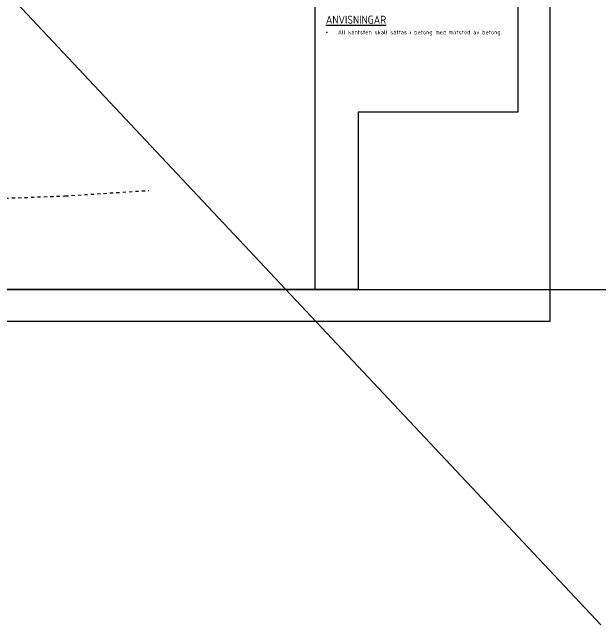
# Model space of a CAD drawing. Header units: metres. Extents: x -15 to 360, y -10 to 97.
# Drawn here: x 23.24 to 41.64, y -10.48 to 8.66 of the extents above; entities that cross this region are included whole.
import ezdxf

# ---------------------------------------------------------------- set-up
doc = ezdxf.new("R2010")
doc.units = ezdxf.units.M
doc.header["$LTSCALE"] = 0.05
doc.header["$MEASUREMENT"] = 0
doc.linetypes.add('DASHED_2', pattern=[3, 2, -1])
doc.layers.get('0').update_dxf_attribs({"linetype": 'CONTINUOUS'})
doc.layers.get('DEFPOINTS').update_dxf_attribs({"color": 5, "linetype": 'CONTINUOUS'})
doc.layers.add('04_txt', color=1, linetype='CONTINUOUS')
doc.layers.add('M-372A', color=9, linetype='DASHED_2')
doc.styles.add('ISO', font='iso.shx')

msp = doc.modelspace()

# ---------------------------------------------------------------- linework, layer by layer
msp.add_line((-15.271, 50.077), (41.638, -10.475))
at = {"layer": 'DEFPOINTS'}
msp.add_xline((0, 0), (1, 0), dxfattribs=at)
at = {"layer": 'DEFPOINTS', "flags": 128}
for points in [[(-2, -1), (-2, 28.7), (40.05, 28.7), (40.05, -1)], [(0, 0), (0, 27.7), (39.05, 27.7), (39.05, 5.54), (34.05, 5.54), (34.05, 0)]]:
    msp.add_lwpolyline(points, close=True, dxfattribs=at)
msp.add_lwpolyline([(32.707, 0), (32.707, 27.7)], dxfattribs=at)
at = {"layer": 'M-372A'}
msp.add_lwpolyline([(19.031, 2.699), (24.872, 2.921), (24.898, 2.922), (26.294, 3.014), (27.512, 3.094)], dxfattribs=at)

# ---------------------------------------------------------------- texts
at = {"layer": '04_txt', "color": 7, "style": 'ISO'}
msp.add_text('%%uANVISNINGAR', height=0.25, dxfattribs=at).set_placement((33.046, 8.302))
at = {"layer": '04_txt', "insert": (33.046, 8.097), "char_height": 0.125, "width": 4.55135, "attachment_point": 1, "style": 'ISO'}
msp.add_mtext('\\pi-0.375,l0.375,t0.375;{\\fSymbol|b0|i0|c2|p18;·^I}All kantsten skall sättas i betong med motstöd av betong.', dxfattribs=at)

doc.saveas('drawing.dxf')
